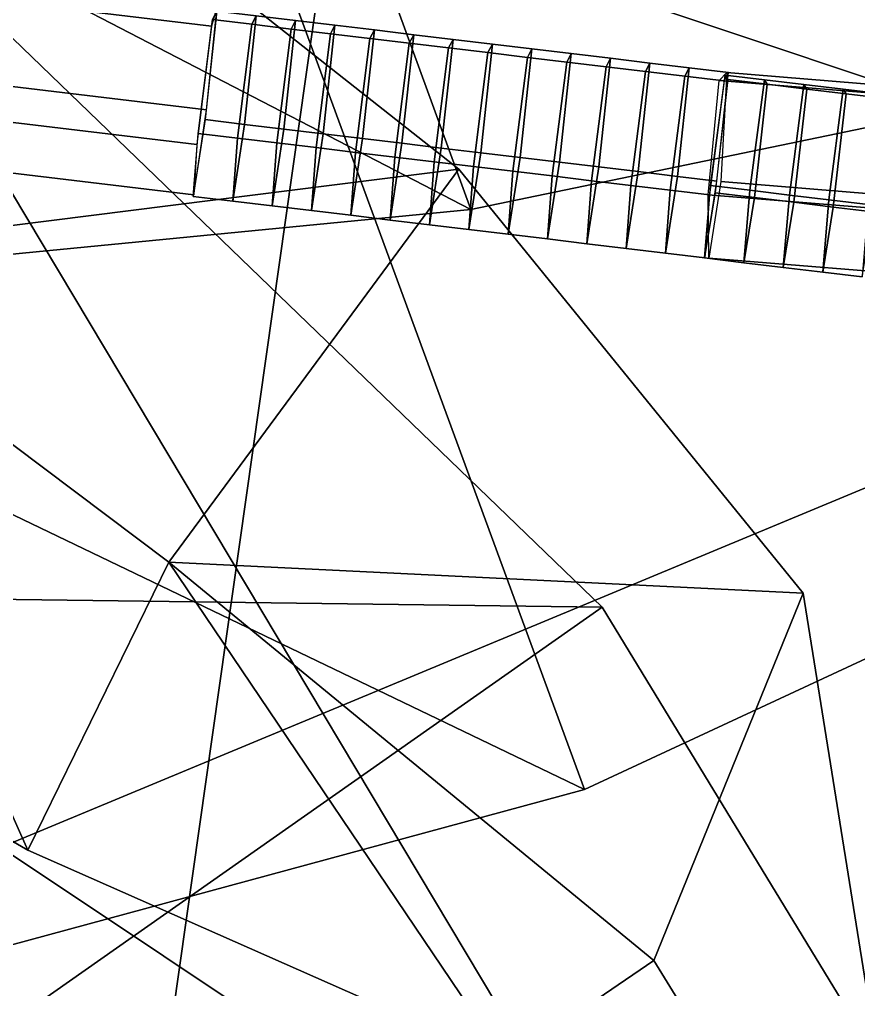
# Model space of a CAD drawing. Header units: metres. Extents: x -219 to 389, y -251 to 301.
# Drawn here: x 109.33 to 121.76, y 18.54 to 32.91 of the extents above; entities that cross this region are included whole.
import ezdxf

# ---------------------------------------------------------------- set-up
doc = ezdxf.new("R2010")
doc.units = ezdxf.units.M

msp = doc.modelspace()

# ---------------------------------------------------------------- linework, layer by layer
at = {"layer": 'Breeder_1InfInt', "color": 3}
for points in [[(112.0824, 31.4259, 508.1195), (112.6652, 31.3559, 508.1363), (112.839, 32.9643, 508.8097), (112.2562, 33.03436, 508.793)], [(112.2562, 33.03436, 508.793), (112.839, 32.9643, 508.8097), (112.7737, 32.8389, 510.5564), (112.1909, 32.9089, 510.5396)], [(112.6652, 31.3559, 508.1363), (113.2479, 31.2859, 508.153), (113.4217, 32.8943, 508.8265), (112.839, 32.9643, 508.8097)], [(112.839, 32.9643, 508.8097), (113.4217, 32.8943, 508.8265), (113.3564, 32.7689, 510.5731), (112.7737, 32.8389, 510.5564)], [(112.1909, 32.9089, 510.5396), (112.7737, 32.8389, 510.5564), (112.5589, 31.1519, 510.9787), (111.9762, 31.2219, 510.9619)], [(112.7737, 32.8389, 510.5564), (113.3564, 32.7689, 510.5731), (113.1416, 31.08192, 510.9955), (112.5589, 31.1519, 510.9787)], [(113.3564, 32.7689, 510.5731), (113.9392, 32.699, 510.5899), (113.7244, 31.01193, 511.0122), (113.1416, 31.08192, 510.9955)], [(113.2479, 31.2859, 508.153), (113.8306, 31.2159, 508.1698), (114.0045, 32.8243, 508.8432), (113.4217, 32.8943, 508.8265)], [(113.4217, 32.8943, 508.8265), (114.0045, 32.8243, 508.8432), (113.9392, 32.699, 510.5899), (113.3564, 32.7689, 510.5731)], [(113.8306, 31.2159, 508.1698), (114.4134, 31.1459, 508.1866), (114.5872, 32.7543, 508.86), (114.0045, 32.8243, 508.8432)], [(114.0045, 32.8243, 508.8432), (114.5872, 32.7543, 508.86), (114.5219, 32.629, 510.6066), (113.9392, 32.699, 510.5899)], [(113.9392, 32.699, 510.5899), (114.5219, 32.629, 510.6066), (114.3071, 30.9419, 511.029), (113.7244, 31.01193, 511.0122)], [(114.5219, 32.629, 510.6066), (115.1047, 32.559, 510.6234), (114.8899, 30.8719, 511.0457), (114.3071, 30.9419, 511.029)], [(114.4134, 31.1459, 508.1866), (114.9961, 31.07598, 508.2033), (115.1699, 32.6843, 508.8767), (114.5872, 32.7543, 508.86)], [(114.5872, 32.7543, 508.86), (115.1699, 32.6843, 508.8767), (115.1047, 32.559, 510.6234), (114.5219, 32.629, 510.6066)], [(114.9961, 31.07598, 508.2033), (115.5789, 31.00599, 508.2201), (115.7527, 32.6144, 508.8935), (115.1699, 32.6843, 508.8767)], [(115.1699, 32.6843, 508.8767), (115.7527, 32.6144, 508.8935), (115.6874, 32.489, 510.6401), (115.1047, 32.559, 510.6234)], [(115.1047, 32.559, 510.6234), (115.6874, 32.489, 510.6401), (115.4726, 30.8019, 511.0625), (114.8899, 30.8719, 511.0457)], [(115.6874, 32.489, 510.6401), (116.2701, 32.419, 510.6569), (116.0554, 30.7319, 511.0792), (115.4726, 30.8019, 511.0625)], [(115.5789, 31.00599, 508.2201), (116.1616, 30.9359, 508.2368), (116.3354, 32.5444, 508.9102), (115.7527, 32.6144, 508.8935)], [(115.7527, 32.6144, 508.8935), (116.3354, 32.5444, 508.9102), (116.2701, 32.419, 510.6569), (115.6874, 32.489, 510.6401)], [(116.1616, 30.9359, 508.2368), (116.7443, 30.866, 508.2536), (116.9182, 32.4744, 508.927), (116.3354, 32.5444, 508.9102)], [(116.3354, 32.5444, 508.9102), (116.9182, 32.4744, 508.927), (116.8529, 32.349, 510.6736), (116.2701, 32.419, 510.6569)], [(116.2701, 32.419, 510.6569), (116.8529, 32.349, 510.6736), (116.6381, 30.6619, 511.096), (116.0554, 30.7319, 511.0792)], [(116.8529, 32.349, 510.6736), (117.4356, 32.279, 510.6904), (117.2208, 30.5919, 511.1127), (116.6381, 30.6619, 511.096)], [(116.7443, 30.866, 508.2536), (117.3271, 30.796, 508.2703), (117.5009, 32.4044, 508.9438), (116.9182, 32.4744, 508.927)], [(116.9182, 32.4744, 508.927), (117.5009, 32.4044, 508.9438), (117.4356, 32.279, 510.6904), (116.8529, 32.349, 510.6736)], [(117.3271, 30.796, 508.2703), (117.9098, 30.726, 508.2871), (118.0836, 32.3344, 508.9605), (117.5009, 32.4044, 508.9438)], [(117.5009, 32.4044, 508.9438), (118.0836, 32.3344, 508.9605), (118.0184, 32.209, 510.7072), (117.4356, 32.279, 510.6904)], [(117.4356, 32.279, 510.6904), (118.0184, 32.209, 510.7072), (117.8036, 30.5219, 511.1295), (117.2208, 30.5919, 511.1127)], [(118.0184, 32.209, 510.7072), (118.6011, 32.139, 510.7239), (118.3863, 30.4519, 511.1462), (117.8036, 30.5219, 511.1295)], [(117.9098, 30.726, 508.2871), (118.4926, 30.656, 508.3038), (118.6664, 32.2644, 508.9773), (118.0836, 32.3344, 508.9605)], [(118.0836, 32.3344, 508.9605), (118.6664, 32.2644, 508.9773), (118.6011, 32.139, 510.7239), (118.0184, 32.209, 510.7072)], [(118.4926, 30.656, 508.3038), (119.0753, 30.586, 508.3206), (119.2491, 32.1944, 508.994), (118.6664, 32.2644, 508.9773)], [(118.6664, 32.2644, 508.9773), (119.2491, 32.1944, 508.994), (119.1838, 32.06905, 510.7407), (118.6011, 32.139, 510.7239)], [(119.0753, 30.586, 508.3206), (119.658, 30.516, 508.3373), (119.8319, 32.1244, 509.0108), (119.2491, 32.1944, 508.994)], [(119.2491, 32.1944, 508.994), (119.8319, 32.1244, 509.0108), (119.7666, 31.999, 510.7574), (119.1838, 32.06905, 510.7407)], [(118.6011, 32.139, 510.7239), (119.1838, 32.06905, 510.7407), (118.9691, 30.3819, 511.163), (118.3863, 30.4519, 511.1462)], [(119.1838, 32.06905, 510.7407), (119.7666, 31.999, 510.7574), (119.5518, 30.3119, 511.1797), (118.9691, 30.3819, 511.163)], [(119.7805, 32.08713, 510.6408), (120.3633, 32.01714, 510.6576), (120.1497, 30.3798, 511.2445), (119.567, 30.4498, 511.2278)], [(119.8236, 32.01935, 508.8607), (120.4063, 31.9493, 508.8774), (120.3633, 32.01714, 510.6576), (119.7805, 32.08713, 510.6408)], [(119.6356, 30.3418, 508.3902), (120.2183, 30.2718, 508.407), (120.4063, 31.9493, 508.8774), (119.8236, 32.01935, 508.8607)], [(120.3633, 32.01714, 510.6576), (120.946, 31.9471, 510.6743), (120.7325, 30.3098, 511.2613), (120.1497, 30.3798, 511.2445)], [(120.2183, 30.2718, 508.407), (120.8011, 30.2018, 508.4237), (120.989, 31.8793, 508.8942), (120.4063, 31.9493, 508.8774)], [(120.4063, 31.9493, 508.8774), (120.989, 31.8793, 508.8942), (120.946, 31.9471, 510.6743), (120.3633, 32.01714, 510.6576)], [(120.946, 31.9471, 510.6743), (121.5287, 31.8771, 510.6911), (121.3152, 30.2398, 511.278), (120.7325, 30.3098, 511.2613)], [(120.989, 31.8793, 508.8942), (121.5718, 31.8093, 508.9109), (121.5287, 31.8771, 510.6911), (120.946, 31.9471, 510.6743)], [(120.8011, 30.2018, 508.4237), (121.3838, 30.1318, 508.4405), (121.5718, 31.8093, 508.9109), (120.989, 31.8793, 508.8942)], [(121.5287, 31.8771, 510.6911), (122.1115, 31.8071, 510.7078), (121.8979, 30.1698, 511.2948), (121.3152, 30.2398, 511.278)], [(121.3838, 30.1318, 508.4405), (121.9666, 30.06185, 508.4572), (122.1545, 31.7393, 508.9277), (121.5718, 31.8093, 508.9109)], [(121.5718, 31.8093, 508.9109), (122.1545, 31.7393, 508.9277), (122.1115, 31.8071, 510.7078), (121.5287, 31.8771, 510.6911)], [(111.9067, 30.2888, 509.4803), (112.4894, 30.2188, 509.497), (112.6652, 31.3559, 508.1363), (112.0824, 31.4259, 508.1195)], [(112.4894, 30.2188, 509.497), (113.0722, 30.1489, 509.5138), (113.2479, 31.2859, 508.153), (112.6652, 31.3559, 508.1363)], [(111.9762, 31.2219, 510.9619), (112.5589, 31.1519, 510.9787), (112.4894, 30.2188, 509.497), (111.9067, 30.2888, 509.4803)], [(113.0722, 30.1489, 509.5138), (113.6549, 30.07891, 509.5305), (113.8306, 31.2159, 508.1698), (113.2479, 31.2859, 508.153)], [(113.6549, 30.07891, 509.5305), (114.2377, 30.00891, 509.5473), (114.4134, 31.1459, 508.1866), (113.8306, 31.2159, 508.1698)], [(112.5589, 31.1519, 510.9787), (113.1416, 31.08192, 510.9955), (113.0722, 30.1489, 509.5138), (112.4894, 30.2188, 509.497)], [(113.1416, 31.08192, 510.9955), (113.7244, 31.01193, 511.0122), (113.6549, 30.07891, 509.5305), (113.0722, 30.1489, 509.5138)], [(114.2377, 30.00891, 509.5473), (114.8204, 29.9389, 509.5641), (114.9961, 31.07598, 508.2033), (114.4134, 31.1459, 508.1866)], [(114.8204, 29.9389, 509.5641), (115.4032, 29.8689, 509.5808), (115.5789, 31.00599, 508.2201), (114.9961, 31.07598, 508.2033)], [(113.7244, 31.01193, 511.0122), (114.3071, 30.9419, 511.029), (114.2377, 30.00891, 509.5473), (113.6549, 30.07891, 509.5305)], [(114.3071, 30.9419, 511.029), (114.8899, 30.8719, 511.0457), (114.8204, 29.9389, 509.5641), (114.2377, 30.00891, 509.5473)], [(115.4032, 29.8689, 509.5808), (115.9859, 29.7989, 509.5976), (116.1616, 30.9359, 508.2368), (115.5789, 31.00599, 508.2201)], [(115.9859, 29.7989, 509.5976), (116.5686, 29.7289, 509.6143), (116.7443, 30.866, 508.2536), (116.1616, 30.9359, 508.2368)], [(114.8899, 30.8719, 511.0457), (115.4726, 30.8019, 511.0625), (115.4032, 29.8689, 509.5808), (114.8204, 29.9389, 509.5641)], [(115.4726, 30.8019, 511.0625), (116.0554, 30.7319, 511.0792), (115.9859, 29.7989, 509.5976), (115.4032, 29.8689, 509.5808)], [(116.5686, 29.7289, 509.6143), (117.1514, 29.6589, 509.6311), (117.3271, 30.796, 508.2703), (116.7443, 30.866, 508.2536)], [(117.1514, 29.6589, 509.6311), (117.7341, 29.5889, 509.6478), (117.9098, 30.726, 508.2871), (117.3271, 30.796, 508.2703)], [(116.0554, 30.7319, 511.0792), (116.6381, 30.6619, 511.096), (116.5686, 29.7289, 509.6143), (115.9859, 29.7989, 509.5976)], [(116.6381, 30.6619, 511.096), (117.2208, 30.5919, 511.1127), (117.1514, 29.6589, 509.6311), (116.5686, 29.7289, 509.6143)], [(117.7341, 29.5889, 509.6478), (118.3169, 29.5189, 509.6646), (118.4926, 30.656, 508.3038), (117.9098, 30.726, 508.2871)], [(118.3169, 29.5189, 509.6646), (118.8996, 29.4489, 509.6813), (119.0753, 30.586, 508.3206), (118.4926, 30.656, 508.3038)], [(117.2208, 30.5919, 511.1127), (117.8036, 30.5219, 511.1295), (117.7341, 29.5889, 509.6478), (117.1514, 29.6589, 509.6311)], [(117.8036, 30.5219, 511.1295), (118.3863, 30.4519, 511.1462), (118.3169, 29.5189, 509.6646), (117.7341, 29.5889, 509.6478)], [(118.8996, 29.4489, 509.6813), (119.4823, 29.3789, 509.6981), (119.658, 30.516, 508.3373), (119.0753, 30.586, 508.3206)], [(118.3863, 30.4519, 511.1462), (118.9691, 30.3819, 511.163), (118.8996, 29.4489, 509.6813), (118.3169, 29.5189, 509.6646)], [(118.9691, 30.3819, 511.163), (119.5518, 30.3119, 511.1797), (119.4823, 29.3789, 509.6981), (118.8996, 29.4489, 509.6813)], [(119.567, 30.4498, 511.2278), (120.1497, 30.3798, 511.2445), (120.0607, 29.3074, 509.8615), (119.4779, 29.3774, 509.8448)], [(119.4779, 29.3774, 509.8448), (120.0607, 29.3074, 509.8615), (120.2183, 30.2718, 508.407), (119.6356, 30.3418, 508.3902)], [(120.1497, 30.3798, 511.2445), (120.7325, 30.3098, 511.2613), (120.6434, 29.2374, 509.8783), (120.0607, 29.3074, 509.8615)], [(120.0607, 29.3074, 509.8615), (120.6434, 29.2374, 509.8783), (120.8011, 30.2018, 508.4237), (120.2183, 30.2718, 508.407)], [(120.7325, 30.3098, 511.2613), (121.3152, 30.2398, 511.278), (121.2262, 29.1674, 509.8951), (120.6434, 29.2374, 509.8783)], [(120.6434, 29.2374, 509.8783), (121.2262, 29.1674, 509.8951), (121.3838, 30.1318, 508.4405), (120.8011, 30.2018, 508.4237)], [(121.3152, 30.2398, 511.278), (121.8979, 30.1698, 511.2948), (121.8089, 29.09742, 509.9118), (121.2262, 29.1674, 509.8951)], [(121.2262, 29.1674, 509.8951), (121.8089, 29.09742, 509.9118), (121.9666, 30.06185, 508.4572), (121.3838, 30.1318, 508.4405)]]:
    msp.add_3dface(points, dxfattribs=at)
at = {"layer": 'Breeder_1Pdcel', "color": 3}
for points in [[(119.809, 32.1267, 509.0098), (123.345, 31.833, 509.2256), (123.2299, 31.713, 510.9656), (119.6936, 32.00644, 510.7542)], [(119.7167, 30.5101, 508.34), (123.2529, 30.2204, 508.5574), (123.345, 31.833, 509.2256), (119.809, 32.1267, 509.0098)], [(119.6936, 32.00644, 510.7542), (123.2299, 31.713, 510.9656), (123.0656, 30.02512, 511.3891), (119.5289, 30.3143, 511.1787)], [(119.5409, 29.373, 509.7007), (123.0776, 29.0862, 509.9148), (123.2529, 30.2204, 508.5574), (119.7167, 30.5101, 508.34)], [(119.5289, 30.3143, 511.1787), (123.0656, 30.02512, 511.3891), (123.0776, 29.0862, 509.9148), (119.5409, 29.373, 509.7007)]]:
    msp.add_3dface(points, dxfattribs=at)
at = {"layer": 'Breeder_1Pdncle', "color": 3}
for points in [[(106.117, 33.843, 508.7472), (112.261, 33.1048, 508.9217), (112.176, 32.8099, 510.6469), (105.8695, 33.5666, 510.4598)], [(106.0562, 32.2961, 507.9263), (112.1004, 31.5691, 508.093), (112.261, 33.1048, 508.9217), (106.117, 33.843, 508.7472)], [(105.8695, 33.5666, 510.4598), (112.176, 32.8099, 510.6469), (111.9586, 31.05716, 510.8832), (105.6522, 31.8138, 510.6961)], [(105.7706, 31.04918, 509.1239), (111.9146, 30.3109, 509.2983), (112.1004, 31.5691, 508.093), (106.0562, 32.2961, 507.9263)], [(105.6522, 31.8138, 510.6961), (111.9586, 31.05716, 510.8832), (111.9146, 30.3109, 509.2983), (105.7706, 31.04918, 509.1239)]]:
    msp.add_3dface(points, dxfattribs=at)
at = {"layer": 'Breeder_Leaf', "color": 3}
for points in [[(110.5234, 10.5476, 159.4825), (70.7771, 30.3066, 162.018), (74.215, 72.4017, 145.376)], [(110.5234, 10.5476, 159.4825), (74.215, 72.4017, 145.376), (70.7771, 30.3066, 162.018)], [(110.5234, 10.5476, 159.4825), (74.215, 72.4017, 145.376), (117.512, 59.8459, 134.8215)], [(110.5234, 10.5476, 159.4825), (117.512, 59.8459, 134.8215), (74.215, 72.4017, 145.376)], [(86.6703, 61.02448, 245.9122), (135.7924, 56.9503, 270.3163), (107.801, 31.9138, 263.0807)], [(86.6703, 61.02448, 245.9122), (107.801, 31.9138, 263.0807), (135.7924, 56.9503, 270.3163)], [(117.512, 59.8459, 134.8215), (162.5012, 0.5218, 153.1361), (110.5234, 10.5476, 159.4825)], [(117.512, 59.8459, 134.8215), (110.5234, 10.5476, 159.4825), (162.5012, 0.5218, 153.1361)], [(162.5012, 0.5218, 153.1361), (117.512, 59.8459, 134.8215), (166.2345, 45.7714, 123.0788)], [(162.5012, 0.5218, 153.1361), (166.2345, 45.7714, 123.0788), (117.512, 59.8459, 134.8215)], [(64.6376, 27.05163, 240.926), (89.3968, 58.9489, 235.7808), (117.9598, 46.3033, 232.3393)], [(64.6376, 27.05163, 240.926), (117.9598, 46.3033, 232.3393), (89.3968, 58.9489, 235.7808)], [(94.5404, 32.6387, 388.6955), (109.0443, 55.1086, 379.2359), (112.5063, 35.6411, 385.5618)], [(94.5404, 32.6387, 388.6955), (112.5063, 35.6411, 385.5618), (109.0443, 55.1086, 379.2359)], [(131.3316, 29.9135, 341.9463), (99.6429, 42.6068, 320.7919), (125.6851, 50.3975, 322.9221)], [(131.3316, 29.9135, 341.9463), (125.6851, 50.3975, 322.9221), (99.6429, 42.6068, 320.7919)], [(64.6376, 27.05163, 240.926), (117.9598, 46.3033, 232.3393), (91.9022, 9.04292, 234.9747)], [(64.6376, 27.05163, 240.926), (91.9022, 9.04292, 234.9747), (117.9598, 46.3033, 232.3393)], [(117.9598, 46.3033, 232.3393), (147.309, 22.6553, 229.5163), (91.9022, 9.04292, 234.9747)], [(117.9598, 46.3033, 232.3393), (91.9022, 9.04292, 234.9747), (147.309, 22.6553, 229.5163)], [(99.6429, 42.6068, 320.7919), (131.3316, 29.9135, 341.9463), (105.9366, 19.3501, 337.1167)], [(99.6429, 42.6068, 320.7919), (105.9366, 19.3501, 337.1167), (131.3316, 29.9135, 341.9463)], [(76.8401, 24.7406, 318.1459), (101.4896, 40.1043, 311.843), (117.9613, 24.2035, 310.3039)], [(76.8401, 24.7406, 318.1459), (117.9613, 24.2035, 310.3039), (101.4896, 40.1043, 311.843)], [(121.7533, 39.5224, 554.4991), (130.0612, 30.6421, 550.9698), (123.411, 33.8854, 556.5834)], [(121.7533, 39.5224, 554.4991), (123.411, 33.8854, 556.5834), (130.0612, 30.6421, 550.9698)], [(134.6756, 38.6596, 380.3806), (134.7992, 29.4594, 392.0242), (112.5063, 35.6411, 385.5618)], [(134.6756, 38.6596, 380.3806), (112.5063, 35.6411, 385.5618), (134.7992, 29.4594, 392.0242)], [(117.6989, 21.5018, 397.6809), (94.5404, 32.6387, 388.6955), (112.5063, 35.6411, 385.5618)], [(117.6989, 21.5018, 397.6809), (112.5063, 35.6411, 385.5618), (94.5404, 32.6387, 388.6955)], [(112.5063, 35.6411, 385.5618), (134.7992, 29.4594, 392.0242), (117.6989, 21.5018, 397.6809)], [(112.5063, 35.6411, 385.5618), (117.6989, 21.5018, 397.6809), (134.7992, 29.4594, 392.0242)], [(100.1956, 33.4252, 562.6696), (109.8394, 35.4286, 556.5336), (105.5336, 29.3933, 562.0109)], [(100.1956, 33.4252, 562.6696), (105.5336, 29.3933, 562.0109), (109.8394, 35.4286, 556.5336)], [(109.8394, 35.4286, 556.5336), (115.8402, 30.695, 556.8495), (105.5336, 29.3933, 562.0109)], [(109.8394, 35.4286, 556.5336), (105.5336, 29.3933, 562.0109), (115.8402, 30.695, 556.8495)], [(116.0181, 30.09346, 565.4393), (107.0295, 34.7508, 560.8101), (114.3918, 34.5484, 559.1145)], [(116.0181, 30.09346, 565.4393), (114.3918, 34.5484, 559.1145), (107.0295, 34.7508, 560.8101)], [(107.0295, 34.7508, 560.8101), (116.0181, 30.09346, 565.4393), (108.4081, 29.3559, 566.6471)], [(107.0295, 34.7508, 560.8101), (108.4081, 29.3559, 566.6471), (116.0181, 30.09346, 565.4393)], [(123.411, 33.8854, 556.5834), (123.2354, 31.5895, 562.1979), (114.3918, 34.5484, 559.1145)], [(123.411, 33.8854, 556.5834), (114.3918, 34.5484, 559.1145), (123.2354, 31.5895, 562.1979)], [(114.3918, 34.5484, 559.1145), (123.2354, 31.5895, 562.1979), (116.0181, 30.09346, 565.4393)], [(114.3918, 34.5484, 559.1145), (116.0181, 30.09346, 565.4393), (123.2354, 31.5895, 562.1979)], [(94.5404, 32.6387, 388.6955), (117.6989, 21.5018, 397.6809), (99.4737, 16.5624, 399.0107)], [(94.5404, 32.6387, 388.6955), (99.4737, 16.5624, 399.0107), (117.6989, 21.5018, 397.6809)], [(108.9688, 30.758, 486.8783), (118.9556, 14.03556, 484.5301), (107.713, 21.5375, 489.4682)], [(108.9688, 30.758, 486.8783), (107.713, 21.5375, 489.4682), (118.9556, 14.03556, 484.5301)], [(105.5336, 29.3933, 562.0109), (115.8402, 30.695, 556.8495), (111.5444, 24.8697, 561.2854)], [(105.5336, 29.3933, 562.0109), (111.5444, 24.8697, 561.2854), (115.8402, 30.695, 556.8495)], [(115.8402, 30.695, 556.8495), (120.9376, 24.4133, 557.8512), (111.5444, 24.8697, 561.2854)], [(115.8402, 30.695, 556.8495), (111.5444, 24.8697, 561.2854), (120.9376, 24.4133, 557.8512)], [(105.5336, 29.3933, 562.0109), (109.4558, 20.6053, 567.6058), (102.7608, 24.4862, 567.7822)], [(105.5336, 29.3933, 562.0109), (102.7608, 24.4862, 567.7822), (109.4558, 20.6053, 567.6058)], [(109.4558, 20.6053, 567.6058), (105.5336, 29.3933, 562.0109), (111.5444, 24.8697, 561.2854)], [(109.4558, 20.6053, 567.6058), (111.5444, 24.8697, 561.2854), (105.5336, 29.3933, 562.0109)], [(111.5444, 24.8697, 561.2854), (116.5347, 17.4725, 565.3903), (109.4558, 20.6053, 567.6058)], [(111.5444, 24.8697, 561.2854), (109.4558, 20.6053, 567.6058), (116.5347, 17.4725, 565.3903)], [(111.5444, 24.8697, 561.2854), (120.9376, 24.4133, 557.8512), (118.724, 18.9693, 559.9321)], [(111.5444, 24.8697, 561.2854), (118.724, 18.9693, 559.9321), (120.9376, 24.4133, 557.8512)], [(118.724, 18.9693, 559.9321), (116.5347, 17.4725, 565.3903), (111.5444, 24.8697, 561.2854)], [(118.724, 18.9693, 559.9321), (111.5444, 24.8697, 561.2854), (116.5347, 17.4725, 565.3903)], [(76.8401, 24.7406, 318.1459), (117.9613, 24.2035, 310.3039), (91.043, 5.3043, 315.2125)], [(76.8401, 24.7406, 318.1459), (91.043, 5.3043, 315.2125), (117.9613, 24.2035, 310.3039)], [(120.9376, 24.4133, 557.8512), (122.8898, 12.2032, 555.1234), (118.724, 18.9693, 559.9321)], [(120.9376, 24.4133, 557.8512), (118.724, 18.9693, 559.9321), (122.8898, 12.2032, 555.1234)], [(117.9613, 24.2035, 310.3039), (132.3132, 0.6324, 310.0853), (91.043, 5.3043, 315.2125)], [(117.9613, 24.2035, 310.3039), (91.043, 5.3043, 315.2125), (132.3132, 0.6324, 310.0853)], [(91.9022, 9.04292, 234.9747), (147.309, 22.6553, 229.5163), (122.5786, -11.2035, 228.3797)], [(91.9022, 9.04292, 234.9747), (122.5786, -11.2035, 228.3797), (147.309, 22.6553, 229.5163)], [(118.9556, 14.03556, 484.5301), (103.1118, 17.8861, 496.8095), (107.713, 21.5375, 489.4682)], [(118.9556, 14.03556, 484.5301), (107.713, 21.5375, 489.4682), (103.1118, 17.8861, 496.8095)], [(122.8898, 12.2032, 555.1234), (116.5347, 17.4725, 565.3903), (118.724, 18.9693, 559.9321)], [(122.8898, 12.2032, 555.1234), (118.724, 18.9693, 559.9321), (116.5347, 17.4725, 565.3903)]]:
    msp.add_3dface(points, dxfattribs=at)

doc.saveas('drawing.dxf')
